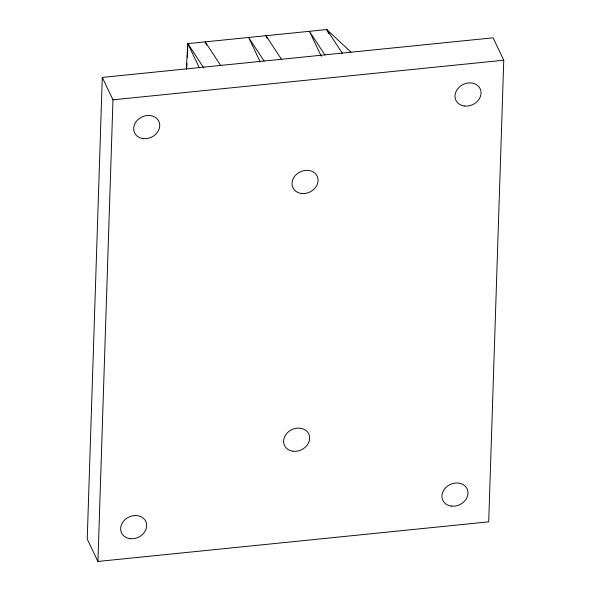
<?xml version="1.0" encoding="UTF-8"?>
<svg xmlns="http://www.w3.org/2000/svg" width="591" height="591" viewBox="0 0 591 591"><rect width="100%" height="100%" fill="white"/><g stroke="black" fill="none" stroke-linecap="round" stroke-linejoin="round"><path stroke-width="0.89" d="M102.295 77.421L87.232 539.051L97.921 561.45L488.705 521.838L503.768 60.208L493.079 37.809L102.295 77.421L112.977 99.82L97.921 561.45M187.362 57.209L187.657 48.159M187.716 46.349L187.805 43.631L326.749 29.55L350.914 52.052M186.313 69.243L187.805 43.631L203.865 68.039M186.822 67.248L187.037 63.592M112.977 99.82L503.768 60.208M342.315 53.197L326.749 29.55L328.729 33.709M324.939 54.956L309.381 31.308L321.275 56.256M281.523 59.359L265.957 35.711L267.147 38.208M264.155 61.117L248.589 37.469L260.092 61.582M220.731 65.52L205.173 41.872L206.754 45.197M187.805 43.631L199.3 67.743M292.9 451.192A13.423 11.163 -25.5 0 0 309.315 435.441A13.423 11.163 -25.5 0 0 287.691 432.472A13.423 11.163 -25.5 0 0 292.9 451.192M301.314 193.449A13.423 11.163 -25.5 0 0 317.729 177.699A13.423 11.163 -25.5 0 0 296.106 174.729A13.423 11.163 -25.5 0 0 301.314 193.449M464.29 105.996A13.423 11.163 -25.5 0 0 480.705 90.246A13.423 11.163 -25.5 0 0 459.081 87.283A13.423 11.163 -25.5 0 0 464.29 105.996M451.236 506.073A13.423 11.163 -25.5 0 0 467.651 490.323A13.423 11.163 -25.5 0 0 446.028 487.361A13.423 11.163 -25.5 0 0 451.236 506.073M129.924 538.645A13.423 11.163 -25.5 0 0 146.339 522.895A13.423 11.163 -25.5 0 0 124.716 519.925A13.423 11.163 -25.5 0 0 129.924 538.645M142.978 138.567A13.423 11.163 -25.5 0 0 159.393 122.81A13.423 11.163 -25.5 0 0 137.769 119.847A13.423 11.163 -25.5 0 0 142.978 138.567"/></g></svg>
